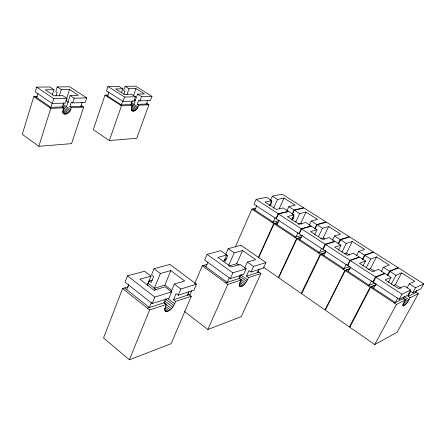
<?xml version="1.0" encoding="UTF-8"?>
<svg xmlns="http://www.w3.org/2000/svg" width="446" height="446" viewBox="0 0 446 446"><rect width="100%" height="100%" fill="white"/><g stroke="black" fill="none" stroke-linecap="round" stroke-linejoin="round"><path stroke-width="0.67" d="M37.358 96.57L33.773 96.643L22.3 134.302L38.819 146.305L71.555 143.629L83.636 107.151L81.133 105.479M53.927 89.685L49.88 86.981L36.678 87.104L35.223 91.887L52.293 103.517L65.4 103.126L66.928 98.382L62.791 95.611L54.206 95.784L45.314 89.797L53.927 89.685L52.266 94.998M36.644 97.535L37.916 93.37M83.636 107.151L71.182 107.592L69.816 106.672L71.332 101.995L72.704 102.909L85.164 102.541L86.697 97.908L69.793 86.797L57.239 86.914L55.772 91.575L57.105 92.473L56.062 95.79M52.238 103.132L50.922 107.324L35.301 96.615M38.819 146.305L50.777 108.322L63.884 107.854C59.597 117.242 71.031 114.717 71.182 107.592M52.293 103.517L53.81 98.694L66.928 98.382M59.184 96.169L61.275 89.596L69.554 89.49L78.357 95.299L70.111 95.466L66.487 106.694M49.4 107.374L62.512 106.923L63.834 102.792M69.554 89.49L65.997 100.556L68.729 102.385M72.704 102.909L74.231 98.204L86.697 97.908M80.871 106.293L82.175 102.335M108.356 95.098L104.994 95.171L93.286 129.641L109.32 140.546L136.738 138.305L148.903 104.821L146.439 103.271M122.895 88.821L118.976 86.351L107.96 86.452L106.471 90.817L123.001 101.415L133.923 101.086L135.461 96.749L131.464 94.229L124.311 94.374L115.704 88.91L122.895 88.821L121.546 92.69M107.57 95.979L108.841 92.255M148.903 104.821L138.477 105.195L137.156 104.353L138.689 100.071L140.016 100.907L150.436 100.595L151.975 96.358L135.651 86.201L125.131 86.295L123.642 90.56L124.936 91.38L123.876 94.418M122.711 101.147L121.401 104.894L106.271 95.143M109.32 140.546L121.468 105.797L132.384 105.412C128.219 114.02 138.098 111.606 138.477 105.195M123.001 101.415L124.546 97.011L135.461 96.749M127.015 94.502L129.033 88.743L135.963 88.659L144.471 93.967L137.574 94.106L133.917 104.381M133.499 95.628L135.963 88.659M120.136 104.938L131.063 104.565L132.373 100.863M140.016 100.907L141.555 96.604L151.975 96.358M146.411 104.035L147.721 100.411M128.537 286.823L122.605 288.517L103.55 337.957L129.401 359.799L171.136 343.682L191.267 296.3L188.028 293.853M147.247 285.429L150.954 276.119L144.576 271.24L127.484 275.851L125.036 282.207L152.186 303.531L168.995 298.179L171.587 291.896L164.998 286.856L154.004 290.162M126.714 289.621L128.671 284.581M147.353 285.005L149.103 280.958L152.309 280.043M191.267 296.3L175.663 301.396L173.5 299.729L176.064 293.568L178.238 295.23L193.837 290.262L196.418 284.18L169.865 264.417L153.987 268.704L151.54 274.848L153.63 276.448L151.188 282.563L149.103 280.958M170.801 270.577L160.326 273.504L154.4 288.222L164.875 285.1L170.801 270.577L184.661 280.952L174.286 284.069L171.097 291.784M151.423 302.444L149.371 307.528L124.601 287.949M129.401 359.799L149.605 309.909L166.414 304.417L164.234 302.723L147.403 308.164M152.186 303.531L154.79 297.114L171.587 291.896M164.234 302.723L165.773 298.982M166.414 304.417L164.886 308.454L164.741 309.786L165.516 311.47C170.812 311.927 173.985 305.644 175.663 301.396M178.238 295.23L180.831 289.025L196.418 284.18M187.376 295.246L188.909 291.617M189.784 295.202L191.68 290.725M194.657 283.695L202.244 265.799L207.167 264.394M223.87 260.118L225.353 261.172L227.755 255.642L220.675 250.708L207.083 254.376L204.658 260.102L230.337 278.627L243.644 274.39L246.186 268.715L239.976 264.333L231.257 266.953L217.888 257.431L226.707 254.973L223.786 261.702M205.835 266.803L207.987 261.746M225.771 254.242L228.185 248.684L240.912 245.25L265.972 262.571L263.452 268.074L250.998 272.043L248.946 270.594L246.437 276.169L248.483 277.618L260.949 273.549L257.788 271.33M235.41 246.822L251.901 209.118L255.748 208.293M271.753 200.633L266.574 197.299L256.155 199.384L254.019 204.268L275.985 218.646L278.209 213.723L288.406 211.354L283.104 207.942L276.409 209.442L264.98 202.038L271.753 200.633L269.596 205.478M228.625 265.565L234.183 252.882L242.563 250.546L255.642 259.628L247.363 262.114L244.642 268.197M254.833 209.994L256.695 205.751M229.238 277.903L227.27 282.357L203.828 265.342M228.993 266.006L236.748 263.697L242.563 250.546M184.371 311.386L207.842 329.505L227.794 284.375L241.119 280.027L239.062 278.549L225.715 282.864M230.337 278.627L232.89 272.846L246.186 268.715M270.521 200.304L272.372 196.145L282.24 194.166L303.72 207.791L294.07 210.038L288.802 206.66L286.878 210.88M270.376 205.55L271.96 201.999L270.822 201.263M239.062 278.549L240.74 274.797M241.922 274.273L241.381 275.489L247.48 279.843C245.947 282.686 243.862 286.103 240.444 286.739L239.43 285.858L239.357 284.899L241.119 280.027M273.543 208.299L277.518 199.44L284.007 198.091L295.219 205.221L288.802 206.66M275.115 217.804L273.186 222.08L253.111 208.862M279.202 208.739L284.007 198.091M247.48 279.843L248.483 277.618M250.998 272.043L253.534 266.435L265.972 262.571M258.301 257.743L273.772 223.541L278.243 222.431M258.563 257.922L274.039 223.714L277.808 222.783M294.014 214.966L288.673 211.527L278.477 213.902L276.252 218.819L298.943 233.671L301.262 228.714L311.213 226.033L305.733 222.509L299.199 224.21L287.397 216.561L294.014 214.966L291.768 219.85M277.005 224.594L278.945 220.313M257.526 272.584L259.193 268.932M260.949 273.549L241.247 316.604L207.842 329.505M292.147 214.231L294.07 210.038M292.409 214.398L294.338 210.205L303.982 207.959L326.143 222.013L316.738 224.544L311.297 221.06L309.29 225.314M291.963 220.313L293.892 216.132M295.726 222.069L299.651 213.606L305.989 212.073L317.552 219.432L311.297 221.06M298.14 224.104L300.688 223.446L305.989 212.073M297.973 232.767L295.954 237.071L275.227 223.418M301.29 237.283L296.629 238.61L278.399 277.557L263.279 267.031M301.212 237.562L296.908 238.788L278.666 277.741L301.228 293.44L320.256 254.181L325.435 252.492M317.006 229.762L311.486 226.211L301.541 228.893L299.216 233.855L322.664 249.208L325.089 244.202L334.768 241.197L329.115 237.556L322.748 239.469L310.55 231.563L317.006 229.762L314.519 234.936M299.902 239.669L301.931 235.354M314.725 228.776L316.738 224.544M314.999 228.949L317.011 224.717L326.411 222.186L349.279 236.687L340.142 239.53L338.046 243.795M318.405 236.765L322.497 228.229L328.669 226.507L340.605 234.1L334.522 235.928L332.432 240.216M320.663 238.705L323.144 237.969L328.669 226.507M321.588 248.227L319.492 252.57L298.067 238.459M325.156 253.044L320.724 254.493L301.68 293.752L325 309.976L344.875 270.415L349.898 268.531M338.492 250.134L340.945 245.172L335.236 241.498L325.569 244.514L323.138 249.515L347.395 265.398L348.649 264.935M323.751 255.374L325.87 251.026M338.508 244.09L340.61 239.825L349.742 236.982L373.363 251.962L364.516 255.129L362.325 259.427M342.01 252.057L346.274 243.455L352.268 241.52L364.605 249.37L358.707 251.41L356.527 255.731M344.1 253.897L346.509 253.077L352.268 241.52M346.241 264.266L344.011 268.715L321.856 254.125M347.395 265.398L349.932 260.353L359.309 256.991L353.461 253.228L347.289 255.363L334.673 247.19L340.945 245.172M350.121 268.771L345.187 270.616L325.301 310.187L349.408 326.957L350.628 326.361M363.089 265.744L365.519 260.988L359.621 257.191L350.244 260.553L347.707 265.599L372.806 282.028L374.016 281.521M348.242 271.502L350.495 267.048M362.631 259.628L364.822 255.329L373.67 252.157L398.072 267.633L397.425 268.854M366.227 267.751L370.676 259.076L376.48 256.924L389.224 265.036L383.527 267.305L381.369 271.441M367.878 269.585L370.475 268.57L376.48 256.924M371.535 280.818L369.204 285.301L346.28 270.209M349.408 326.957L370.169 287.09L375.632 284.749M372.806 282.028L375.454 276.944L384.513 273.214L378.459 269.323L372.499 271.698L359.443 263.24L365.519 260.988M375.967 285.044L370.576 287.358L349.798 327.23L374.735 344.585L397.163 332.209L418.32 293.685L416.291 292.375L408.006 296.395L410.069 297.733L418.32 293.685M375.867 277.211L373.213 282.296L399.203 299.311L407.934 295.101L410.677 290.056L404.416 286.025L398.674 288.657L385.166 279.904L391.019 277.406L384.915 273.476L375.867 277.211L401.974 294.182L410.677 290.056M373.67 288.244L376.017 283.751M383.928 274.329L384.513 273.214M387.217 275.55L389.536 271.146L398.072 267.633M387.908 275.26L389.938 271.408L398.468 267.884L423.7 283.89L421.002 288.796L412.779 292.766L410.71 291.433L408.006 296.395M388.165 282.797L391.019 277.406M391.265 284.186L395.992 275.282L401.584 272.902L414.763 281.287L409.289 283.795L407.031 287.965M393.439 285.473L395.318 284.637L401.584 272.902M397.804 298.006L395.362 302.527L371.635 286.906M374.735 344.585L396.444 304.412L405.208 300.113L403.134 298.759L394.342 303.024M399.203 299.311L401.974 294.182M403.134 298.759L404.037 297.092M405.208 300.113L403.095 304.44L402.928 305.27L403.329 306.006C406.657 304.507 408.296 300.727 410.069 297.733M412.779 292.766L415.505 287.77L423.7 283.89M415.36 292.827L416.698 290.385M368.14 285.752L374.791 282.937M342.913 269.122L349.792 266.574M173.5 299.729L189.126 294.683M246.437 276.169L258.931 272.132M318.36 252.932L325.446 250.641M224.706 259.388L226.038 259.009M294.795 237.4L302.271 235.293M150.954 276.119L139.86 279.213L154.377 290.441M291.612 219.12L293.546 218.64M271.993 222.37L279.006 220.653M292.559 217.33L293.886 217.007M269.501 205.338L270.85 205.049M69.816 106.672L82.276 106.243M137.156 104.353L147.587 103.99M125.131 86.295L129.033 88.743M137.574 94.106L141.555 96.604M134.062 99.865L135.188 100.579M107.96 86.452L124.546 97.011M131.091 102.58L137.87 106.901M130.973 103.924L137.368 108.01M131.063 104.565L132.384 105.412M132.049 106.076L136.699 109.053M272.372 196.145L277.518 199.44M294.338 210.205L299.651 213.606M317.011 224.717L322.497 228.229M334.522 235.928L340.142 239.53M340.61 239.825L346.274 243.455M358.707 251.41L364.516 255.129M364.822 255.329L370.676 259.076M383.527 267.305L389.536 271.146M389.938 271.408L395.992 275.282M409.289 283.795L415.505 287.77M131.258 106.973L135.902 109.95M131.548 108.417L135.032 110.658M131.247 109.248L134.151 111.115M131.564 110.173L133.309 111.294M131.408 110.435L132.573 111.182M104.994 95.171L121.468 105.797M300.688 223.446L301.83 224.182M323.144 237.969L324.833 239.062M346.509 253.077L349.419 254.956M370.475 268.57L374.489 271.168M395.318 284.637L400.987 288.306M256.155 199.384L278.209 213.723M278.477 213.902L301.262 228.714M301.541 228.893L325.089 244.202M325.569 244.514L349.932 260.353M350.244 260.553L375.454 276.944M404.516 296.802L408.988 299.712M403.613 298.034L408.207 301.028M405.018 300.838L407.315 302.338M404.082 302.048L406.373 303.548M403.151 303.079L405.447 304.585M402.872 304.239L404.589 305.371M402.721 305.103L403.87 305.856M251.901 209.118L273.772 223.541M274.039 223.714L296.629 238.61M296.908 238.788L320.256 254.181M320.724 254.493L344.875 270.415M345.187 270.616L370.169 287.09M370.576 287.358L396.444 304.412M57.239 86.914L61.275 89.596M70.111 95.466L74.231 98.204M63.204 104.475L70.574 109.46M36.678 87.104L53.81 98.694M62.763 105.73L70.061 110.669M62.512 106.923L63.884 107.854M62.044 106.862L69.336 111.807M62.841 108.986L68.444 112.799M62.975 110.513L67.457 113.568M62.507 111.394L66.426 114.07M62.63 112.359L65.434 114.271M62.858 113.005L64.542 114.154M33.773 96.643L50.777 108.322M228.185 248.684L234.183 252.882M247.363 262.114L253.534 266.435M236.748 263.697L238.995 265.286M239.474 276.146L246.705 281.315M207.083 254.376L232.89 272.846M239.073 277.997L245.74 282.77M240.199 280.924L244.642 284.113M239.597 282.446L243.488 285.245M239.023 283.695L242.351 286.098M239.089 285L241.314 286.605M239.335 285.936L240.444 286.739M202.244 265.799L227.794 284.375M153.987 268.704L160.326 273.504M174.286 284.069L180.831 289.025M164.875 285.1L171.994 290.536M148.133 283.388L156.05 289.499M168.181 298.865L174.642 303.854M165.722 299.216L173.823 305.488M164.658 300.833L172.753 307.116M163.944 302.75L171.498 308.626M127.484 275.851L154.79 297.114M165.288 306.129L170.143 309.914M165.003 307.952L168.778 310.901M164.256 308.978L167.495 311.509M164.764 310.438L166.38 311.704M122.605 288.517L149.605 309.909"/></g></svg>
